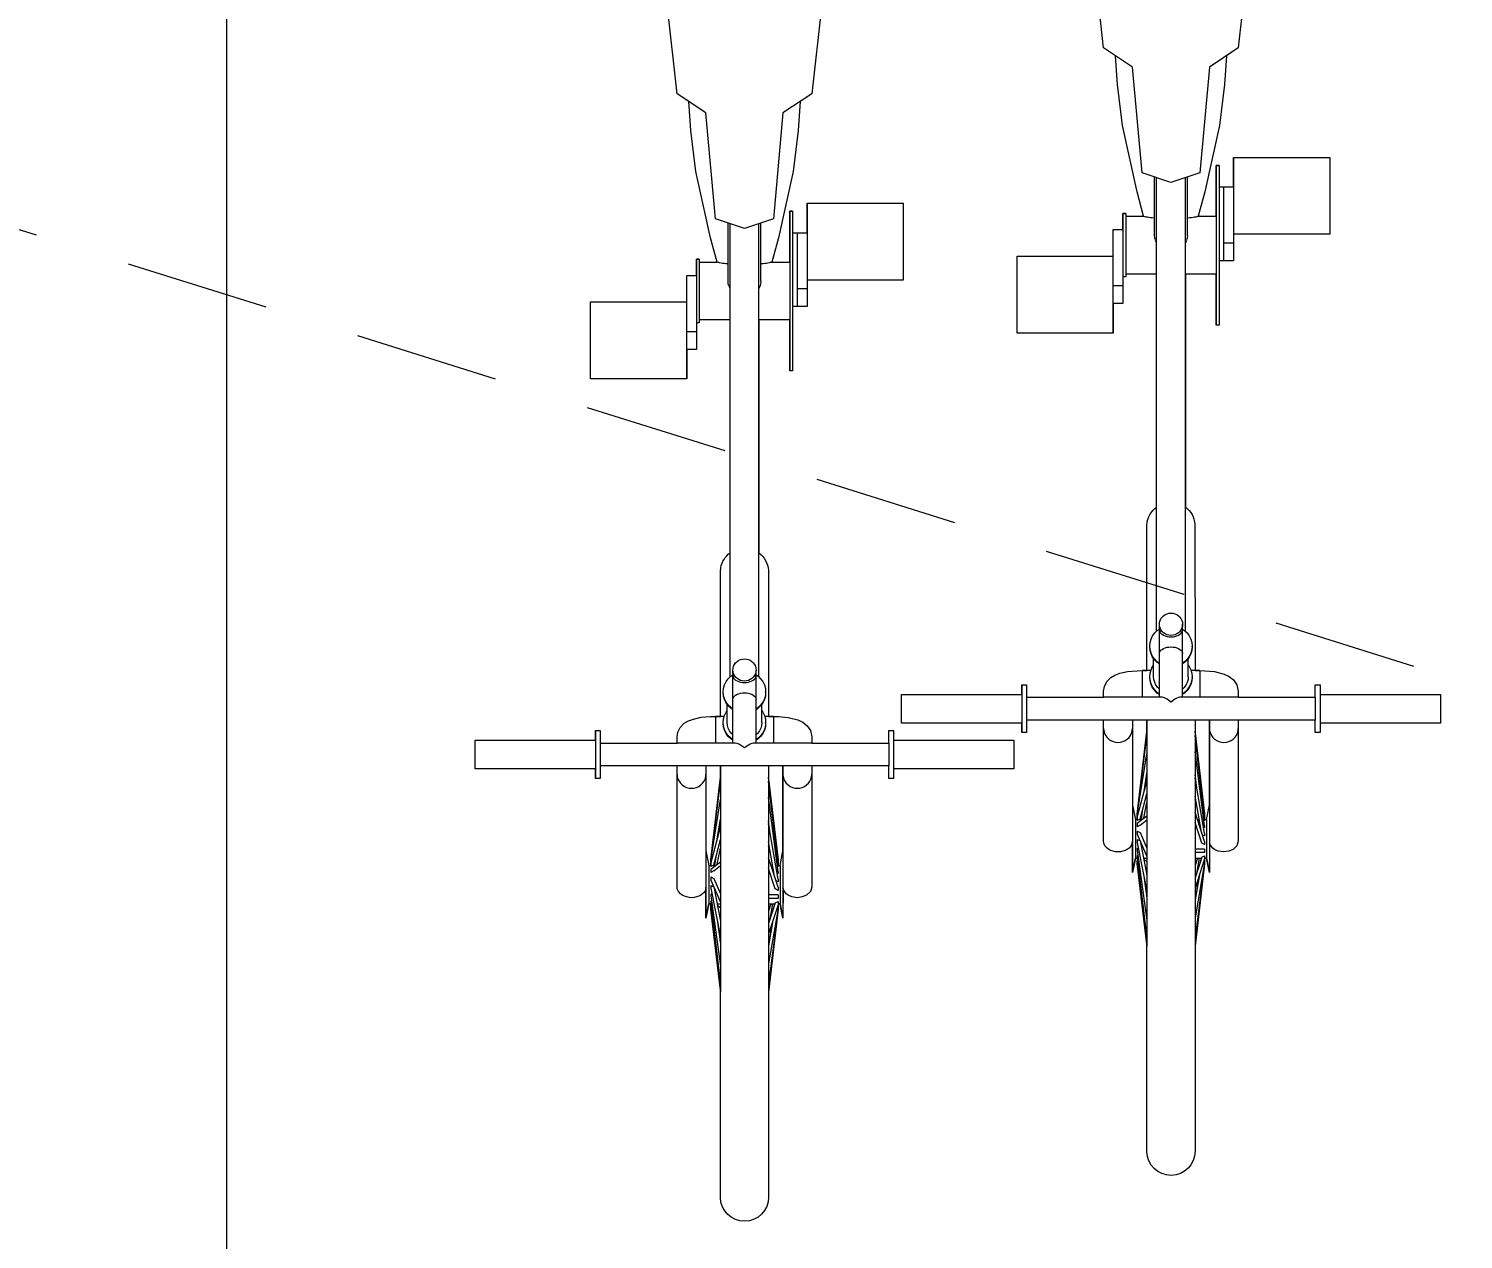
# Model space of a CAD drawing. Header units: metres. Extents: x -163 to 276, y -152 to 153.
# Drawn here: x 6.081 to 7.572, y 3.564 to 4.823 of the extents above; entities that cross this region are included whole.
import ezdxf

# ---------------------------------------------------------------- set-up
doc = ezdxf.new("R2010")
doc.units = ezdxf.units.M
doc.header["$MEASUREMENT"] = 0
doc.linetypes.add('Strich 3_1mm Kanten', pattern=[0.2, 0.15, -0.05])
for name, color, linetype in [('035 Decken Neu', 7, 'Continuous'), ('065 Möbel Einrichtung Neu', 7, 'Continuous'), ('110 Bemassungen Ausführung Neu', 7, 'Continuous')]:
    doc.layers.add(name, color=color, linetype=linetype)
doc.styles.add('ERSTELLTER_STIL_2', font='ARIALN.TTF')
doc.dimstyles.new('ERSTELLTER_STIL__11', dxfattribs={"dimtxt": 0.11, "dimasz": 0.095, "dimexe": 0.18, "dimexo": 1, "dimgap": 0, "dimtad": 1, "dimtih": 1, "dimtoh": 1, "dimzin": 0, "dimdsep": 46, "dimtxsty": 'ERSTELLTER_STIL_2', "dimblk": 'ARROWHEAD_6', "dimblk1": 'ARROWHEAD_6', "dimblk2": 'ARROWHEAD_6', "dimcen": 0.09, "dimclrd": 7, "dimclre": 7, "dimclrt": 7, "dimazin": 0, "dimtfac": 1, "dimtdec": 4, "dimtmove": 0, "dimatfit": 3, "dimfxl": 1, "dimtolj": 1, "dimtzin": 0, "dimarcsym": 0})
doc.dimstyles.new('ERSTELLTER_STIL__4', dxfattribs={"dimtxt": 0.11, "dimasz": 0.095, "dimexe": 0.18, "dimexo": 0.0625, "dimgap": 0, "dimtad": 1, "dimzin": 0, "dimdsep": 46, "dimtxsty": 'ERSTELLTER_STIL_2', "dimblk": 'ARROWHEAD_6', "dimblk1": 'ARROWHEAD_6', "dimblk2": 'ARROWHEAD_6', "dimcen": 0.09, "dimse1": 1, "dimse2": 1, "dimclrd": 7, "dimclre": 7, "dimclrt": 7, "dimazin": 0, "dimtfac": 1, "dimtdec": 4, "dimtmove": 0, "dimatfit": 3, "dimfxl": 1, "dimtolj": 1, "dimtzin": 0, "dimarcsym": 0})
doc.dimstyles.new('ERSTELLTER_STIL__8', dxfattribs={"dimtxt": 0.11, "dimasz": 0.095, "dimexe": 0.18, "dimexo": 0.5, "dimgap": 0, "dimtad": 1, "dimtih": 1, "dimtoh": 1, "dimzin": 0, "dimdsep": 46, "dimtxsty": 'ERSTELLTER_STIL_2', "dimblk": 'ARROWHEAD_6', "dimblk1": 'ARROWHEAD_6', "dimblk2": 'ARROWHEAD_6', "dimcen": 0.09, "dimclrd": 7, "dimclre": 7, "dimclrt": 7, "dimazin": 0, "dimtfac": 1, "dimtdec": 4, "dimtmove": 0, "dimatfit": 3, "dimfxl": 1, "dimtolj": 1, "dimtzin": 0, "dimarcsym": 0})

# ---------------------------------------------------------------- blocks, each defined once
blk = doc.blocks.new('*D31')
at = {"layer": '110 Bemassungen Ausführung Neu', "color": 7, "linetype": 'Continuous', "lineweight": 18}
for p, q in [((3.1188, 5.2), (3.2188, 5.1)), ((3.1188, 3.52), (3.2188, 3.42))]:
    blk.add_line(p, q, dxfattribs=at)
at = {"layer": '110 Bemassungen Ausführung Neu', "color": 7, "linetype": 'Continuous', "lineweight": 13}
for p, q in [((3.2625, 5.15), (3.075, 5.15)), ((3.1688, 3.47), (3.1688, 5.15)), ((3.2625, 3.47), (3.075, 3.47))]:
    blk.add_line(p, q, dxfattribs=at)
at = {"layer": '110 Bemassungen Ausführung Neu', "color": 7, "lineweight": 13, "insert": (3.1468, 4.1861), "char_height": 0.11, "attachment_point": 7, "rotation": 90, "style": 'ERSTELLTER_STIL_2'}
blk.add_mtext('\\A1;{\\pql;\\fArial Narrow|b0|i0|c0|p0;\\W1.000000;1.68}', dxfattribs=at)
blk = doc.blocks.new('ARROWHEAD_6')
at = {"color": 0, "linetype": 'Continuous', "lineweight": 0}
for p, q in [((-0.5, -0.5), (0.5, 0.5)), ((0, 0), (-1, 0))]:
    blk.add_line(p, q, dxfattribs=at)
blk = doc.blocks.new('*D39')
at = {"layer": '110 Bemassungen Ausführung Neu', "color": 7, "linetype": 'Continuous', "lineweight": 13}
for p, q in [((6.2869, 8.4495), (6.2869, 8.5245)), ((6.3806, 8.4495), (6.1931, 8.4495)), ((6.2869, 3.47), (6.2869, 8.4495)), ((6.3806, 3.47), (6.1931, 3.47)), ((6.2869, 3.395), (6.2869, 3.47))]:
    blk.add_line(p, q, dxfattribs=at)
at = {"layer": '110 Bemassungen Ausführung Neu', "color": 7, "linetype": 'Continuous', "lineweight": 18}
for p, q in [((6.3369, 8.3995), (6.2369, 8.4995)), ((6.2369, 3.52), (6.3369, 3.42))]:
    blk.add_line(p, q, dxfattribs=at)
at = {"layer": '110 Bemassungen Ausführung Neu', "color": 7, "lineweight": 13, "insert": (6.2649, 5.8358), "char_height": 0.11, "attachment_point": 7, "rotation": 90, "style": 'ERSTELLTER_STIL_2'}
blk.add_mtext('\\A1;{\\pql;\\fArial Narrow|b0|i0|c0|p0;\\W1.000000;4.98}', dxfattribs=at)
blk = doc.blocks.new('*D50')
at = {"layer": '110 Bemassungen Ausführung Neu', "color": 7, "linetype": 'Continuous', "lineweight": 13}
for p, q in [((14.185, 7.7237), (14.185, 7.13)), ((-1.715, 7.63), (-1.85, 7.63)), ((14.185, 7.63), (-1.715, 7.63)), ((14.26, 7.63), (14.185, 7.63))]:
    blk.add_line(p, q, dxfattribs=at)
at = {"layer": '110 Bemassungen Ausführung Neu', "color": 7, "linetype": 'Continuous', "lineweight": 18}
for p, q in [((-1.765, 7.58), (-1.665, 7.68)), ((14.135, 7.58), (14.235, 7.68))]:
    blk.add_line(p, q, dxfattribs=at)
at = {"layer": '110 Bemassungen Ausführung Neu', "color": 7, "lineweight": 13, "char_height": 0.11, "attachment_point": 7, "style": 'ERSTELLTER_STIL_2'}
for s, insert in [('\\A1;{\\pql;\\fArial Narrow|b0|i0|c0|p0;\\W1.000000;13\\fArial Narrow|b0|i0|c0|p0;\\W1.000000;\\A1{\\H.66x;\\S5^  ;}}', (-1.665, 7.6465)), ('\\A1;{\\pql;\\fArial Narrow|b0|i0|c0|p0;\\W1.000000;15.90}', (6.1698, 7.652))]:
    blk.add_mtext(s, dxfattribs=dict(at, insert=insert))
blk = doc.blocks.new('*D51')
at = {"layer": '110 Bemassungen Ausführung Neu', "color": 7, "linetype": 'Continuous', "lineweight": 13}
for p, q in [((-1.85, 7.7237), (-1.85, 7.13)), ((-1.715, 7.7237), (-1.715, 7.13)), ((-1.715, 7.63), (-1.85, 7.63)), ((14.185, 7.63), (-1.715, 7.63))]:
    blk.add_line(p, q, dxfattribs=at)
at = {"layer": '110 Bemassungen Ausführung Neu', "color": 7, "linetype": 'Continuous', "lineweight": 18}
for p, q in [((-1.9, 7.58), (-1.8, 7.68)), ((-1.765, 7.58), (-1.665, 7.68))]:
    blk.add_line(p, q, dxfattribs=at)
blk = doc.blocks.new('*D66')
at = {"layer": '110 Bemassungen Ausführung Neu', "color": 7, "linetype": 'Continuous', "lineweight": 13}
for p, q in [((3.56, 6.13), (3.56, 7.2237)), ((14.185, 6.13), (14.185, 7.2237)), ((2.265, 7.13), (3.56, 7.13)), ((3.56, 7.13), (14.185, 7.13)), ((14.185, 7.13), (14.26, 7.13))]:
    blk.add_line(p, q, dxfattribs=at)
at = {"layer": '110 Bemassungen Ausführung Neu', "color": 7, "linetype": 'Continuous', "lineweight": 18}
for p, q in [((3.61, 7.18), (3.51, 7.08)), ((14.135, 7.08), (14.235, 7.18))]:
    blk.add_line(p, q, dxfattribs=at)
at = {"layer": '110 Bemassungen Ausführung Neu', "color": 7, "lineweight": 13, "insert": (8.6898, 7.1465), "char_height": 0.11, "attachment_point": 7, "style": 'ERSTELLTER_STIL_2'}
blk.add_mtext('\\A1;{\\pql;\\fArial Narrow|b0|i0|c0|p0;\\W1.000000;10.62\\fArial Narrow|b0|i0|c0|p0;\\W1.000000;\\A1{\\H.66x;\\S5^  ;}}', dxfattribs=at)

msp = doc.modelspace()

# ---------------------------------------------------------------- linework, layer by layer
at = {"layer": '035 Decken Neu', "color": 255, "linetype": 'Strich 3_1mm Kanten', "lineweight": 13}
msp.add_line((3.56, 5.4), (10.585, 3.2), dxfattribs=at)
at = {"layer": '065 Möbel Einrichtung Neu', "color": 8, "linetype": 'Continuous', "lineweight": 13}
for p, q in [((7.2283, 4.7826), (7.1983, 4.8026)), ((7.3383, 4.8026), (7.3083, 4.7826)), ((7.2383, 4.6726), (7.2283, 4.7826)), ((7.3083, 4.7826), (7.2983, 4.6726)), ((6.785, 4.7349), (6.755, 4.7549)), ((6.895, 4.7549), (6.865, 4.7349)), ((6.795, 4.6249), (6.785, 4.7349)), ((6.865, 4.7349), (6.855, 4.6249)), ((7.3333, 4.6887), (7.3333, 4.5811)), ((7.2683, 4.6626), (7.2383, 4.6726)), ((7.2513, 4.6076), (7.2513, 4.6682)), ((7.2533, 4.196), (7.2533, 4.6676)), ((7.2983, 4.6726), (7.2683, 4.6626)), ((7.2833, 4.196), (7.2833, 4.6676)), ((7.2853, 4.6076), (7.2853, 4.6682)), ((7.3153, 4.6804), (7.3153, 4.5144)), ((7.3183, 4.6804), (7.3153, 4.6804)), ((7.3183, 4.6804), (7.3183, 4.5144)), ((7.3233, 4.5811), (7.3233, 4.6581)), ((6.89, 4.641), (6.89, 4.5335)), ((6.825, 4.6149), (6.795, 4.6249)), ((6.855, 4.6249), (6.825, 4.6149)), ((6.872, 4.6327), (6.872, 4.4667)), ((6.875, 4.6327), (6.872, 4.6327)), ((6.875, 4.6327), (6.875, 4.4667)), ((7.2183, 4.6304), (7.2183, 4.5367)), ((7.2213, 4.6304), (7.2183, 4.6304)), ((7.2213, 4.6304), (7.2213, 4.5644)), ((7.2401, 4.6273), (7.2399, 4.6274)), ((7.2414, 4.6269), (7.2401, 4.6273)), ((7.2415, 4.6269), (7.2414, 4.6269)), ((7.2425, 4.6267), (7.2416, 4.6269)), ((7.2439, 4.6264), (7.2425, 4.6267)), ((7.2454, 4.6261), (7.2439, 4.6264)), ((7.2471, 4.6258), (7.2454, 4.6261)), ((7.2489, 4.6257), (7.2471, 4.6258)), ((7.2507, 4.6256), (7.2489, 4.6257)), ((7.2513, 4.6257), (7.2507, 4.6256)), ((7.2859, 4.6256), (7.2853, 4.6257)), ((7.2877, 4.6257), (7.2859, 4.6256)), ((7.2895, 4.6258), (7.2877, 4.6257)), ((7.2912, 4.6261), (7.2895, 4.6258)), ((7.2927, 4.6264), (7.2912, 4.6261)), ((7.2941, 4.6267), (7.2927, 4.6264)), ((7.295, 4.6269), (7.2941, 4.6267)), ((7.296, 4.6272), (7.295, 4.6269)), ((7.2967, 4.6274), (7.296, 4.6272)), ((6.808, 4.56), (6.808, 4.6206)), ((6.81, 4.1484), (6.81, 4.6199)), ((6.84, 4.1484), (6.84, 4.6199)), ((6.842, 4.56), (6.842, 4.6206)), ((6.88, 4.5335), (6.88, 4.6104)), ((7.2083, 4.506), (7.2083, 4.6136)), ((7.2515, 4.6048), (7.2513, 4.6076)), ((7.2853, 4.6076), (7.285, 4.6048)), ((7.2521, 4.6029), (7.2515, 4.6048)), ((7.2523, 4.602), (7.2522, 4.6024)), ((7.2533, 4.5998), (7.2523, 4.602)), ((7.2843, 4.602), (7.2833, 4.5998)), ((7.2844, 4.6024), (7.2843, 4.602)), ((7.285, 4.6048), (7.2845, 4.6029)), ((7.3233, 4.5999), (7.3333, 4.5999)), ((6.775, 4.5827), (6.775, 4.489)), ((6.778, 4.5827), (6.775, 4.5827)), ((6.778, 4.5827), (6.778, 4.5167)), ((6.7968, 4.5797), (6.7966, 4.5797)), ((6.7981, 4.5793), (6.7968, 4.5797)), ((6.7982, 4.5793), (6.7981, 4.5793)), ((6.7992, 4.579), (6.7983, 4.5793)), ((6.8006, 4.5787), (6.7992, 4.579)), ((6.8021, 4.5785), (6.8006, 4.5787)), ((6.8038, 4.5782), (6.8021, 4.5785)), ((6.8056, 4.5781), (6.8038, 4.5782)), ((6.8074, 4.578), (6.8056, 4.5781)), ((6.808, 4.578), (6.8074, 4.578)), ((6.8426, 4.578), (6.842, 4.578)), ((6.8444, 4.5781), (6.8426, 4.578)), ((6.8462, 4.5782), (6.8444, 4.5781)), ((6.8479, 4.5785), (6.8462, 4.5782)), ((6.8494, 4.5787), (6.8479, 4.5785)), ((6.8508, 4.579), (6.8494, 4.5787)), ((6.8517, 4.5793), (6.8508, 4.579)), ((6.8527, 4.5795), (6.8517, 4.5793)), ((6.8534, 4.5797), (6.8527, 4.5795)), ((6.765, 4.4584), (6.765, 4.566)), ((7.2213, 4.5644), (7.2183, 4.5644)), ((6.8082, 4.5572), (6.808, 4.56)), ((6.8088, 4.5553), (6.8082, 4.5572)), ((6.809, 4.5543), (6.8089, 4.5548)), ((6.81, 4.5522), (6.809, 4.5543)), ((6.841, 4.5543), (6.84, 4.5522)), ((6.8411, 4.5548), (6.841, 4.5543)), ((6.8417, 4.5572), (6.8412, 4.5553)), ((6.842, 4.56), (6.8417, 4.5572)), ((6.88, 4.5523), (6.89, 4.5523)), ((7.2083, 4.5554), (7.2183, 4.5554)), ((6.765, 4.5078), (6.775, 4.5078)), ((6.778, 4.5167), (6.775, 4.5167)), ((7.3183, 4.5144), (7.3153, 4.5144)), ((6.875, 4.4667), (6.872, 4.4667)), ((7.2563, 4.2033), (7.2565, 4.2053)), ((7.2565, 4.2053), (7.257, 4.2073)), ((7.257, 4.2073), (7.2579, 4.2091)), ((7.2579, 4.2091), (7.2591, 4.2108)), ((7.2591, 4.2108), (7.2606, 4.2122)), ((7.2606, 4.2122), (7.2623, 4.2134)), ((7.2623, 4.2134), (7.2642, 4.2142)), ((7.2642, 4.2142), (7.2662, 4.2147)), ((7.2662, 4.2147), (7.2683, 4.2149)), ((7.2683, 4.2149), (7.2704, 4.2147)), ((7.2704, 4.2147), (7.2724, 4.2142)), ((7.2724, 4.2142), (7.2743, 4.2134)), ((7.2743, 4.2134), (7.276, 4.2122)), ((7.276, 4.2122), (7.2775, 4.2108)), ((7.2775, 4.2108), (7.2787, 4.2091)), ((7.2787, 4.2091), (7.2796, 4.2073)), ((7.2796, 4.2073), (7.2801, 4.2053)), ((7.2801, 4.2053), (7.2803, 4.2033)), ((7.2476, 4.1878), (7.2492, 4.1912)), ((7.2492, 4.1912), (7.2514, 4.1942)), ((7.2514, 4.1942), (7.2541, 4.1968)), ((7.2541, 4.1968), (7.2563, 4.1983)), ((7.2565, 4.2013), (7.2563, 4.2033)), ((7.2563, 4.1274), (7.2563, 4.2033)), ((7.2563, 4.1974), (7.2565, 4.1961)), ((7.257, 4.1994), (7.2565, 4.2013)), ((7.2565, 4.1961), (7.257, 4.1949)), ((7.2579, 4.1975), (7.257, 4.1994)), ((7.257, 4.1949), (7.2579, 4.1938)), ((7.2591, 4.1959), (7.2579, 4.1975)), ((7.2579, 4.1938), (7.2591, 4.1928)), ((7.2606, 4.1945), (7.2591, 4.1959)), ((7.2591, 4.1928), (7.2606, 4.1919)), ((7.2623, 4.1933), (7.2606, 4.1945)), ((7.2606, 4.1919), (7.2623, 4.1912)), ((7.2642, 4.1924), (7.2623, 4.1933)), ((7.2623, 4.1912), (7.2642, 4.1907)), ((7.2662, 4.1919), (7.2642, 4.1924)), ((7.2642, 4.1907), (7.2662, 4.1903)), ((7.2683, 4.1917), (7.2662, 4.1919)), ((7.2662, 4.1903), (7.2683, 4.1902)), ((7.2704, 4.1919), (7.2683, 4.1917)), ((7.2683, 4.1902), (7.2704, 4.1903)), ((7.2724, 4.1924), (7.2704, 4.1919)), ((7.2704, 4.1903), (7.2724, 4.1907)), ((7.2743, 4.1933), (7.2724, 4.1924)), ((7.2724, 4.1907), (7.2743, 4.1912)), ((7.276, 4.1945), (7.2743, 4.1933)), ((7.2743, 4.1912), (7.276, 4.1919)), ((7.2775, 4.1959), (7.276, 4.1945)), ((7.276, 4.1919), (7.2775, 4.1928)), ((7.2787, 4.1975), (7.2775, 4.1959)), ((7.2775, 4.1928), (7.2787, 4.1938)), ((7.2796, 4.1994), (7.2787, 4.1975)), ((7.2787, 4.1938), (7.2796, 4.1949)), ((7.2801, 4.2013), (7.2796, 4.1994)), ((7.2796, 4.1949), (7.2801, 4.1961)), ((7.2803, 4.2033), (7.2801, 4.2013)), ((7.2801, 4.1961), (7.2803, 4.1974)), ((7.2803, 4.1274), (7.2803, 4.2033)), ((7.2803, 4.1983), (7.2824, 4.1968)), ((7.2824, 4.1968), (7.2851, 4.1942)), ((7.2851, 4.1942), (7.2873, 4.1912)), ((7.2873, 4.1912), (7.289, 4.1878)), ((7.2463, 4.1806), (7.2466, 4.1842)), ((7.2463, 4.1798), (7.2463, 4.1806)), ((7.2466, 4.1769), (7.2463, 4.1806)), ((7.2466, 4.1761), (7.2463, 4.1798)), ((7.2466, 4.1842), (7.2476, 4.1878)), ((7.2476, 4.1733), (7.2466, 4.1769)), ((7.2476, 4.1725), (7.2466, 4.1761)), ((7.2565, 4.174), (7.257, 4.1752)), ((7.257, 4.1752), (7.2579, 4.1762)), ((7.2579, 4.1762), (7.2591, 4.1772)), ((7.2591, 4.1772), (7.2606, 4.1781)), ((7.2606, 4.1781), (7.2623, 4.1788)), ((7.2623, 4.1788), (7.2642, 4.1793)), ((7.2642, 4.1793), (7.2662, 4.1796)), ((7.2662, 4.1796), (7.2683, 4.1797)), ((7.2683, 4.1797), (7.2704, 4.1796)), ((7.2704, 4.1796), (7.2724, 4.1793)), ((7.2724, 4.1793), (7.2743, 4.1788)), ((7.2743, 4.1788), (7.276, 4.1781)), ((7.276, 4.1781), (7.2775, 4.1772)), ((7.2775, 4.1772), (7.2787, 4.1762)), ((7.2787, 4.1762), (7.2796, 4.1752)), ((7.2796, 4.1752), (7.2801, 4.174)), ((7.289, 4.1878), (7.29, 4.1842)), ((7.29, 4.1769), (7.289, 4.1733)), ((7.29, 4.1761), (7.289, 4.1725)), ((7.29, 4.1842), (7.2903, 4.1806)), ((7.2903, 4.1806), (7.29, 4.1769)), ((7.2903, 4.1798), (7.29, 4.1761)), ((7.2903, 4.1798), (7.2903, 4.1806)), ((6.8137, 4.1597), (6.8146, 4.1615)), ((6.8146, 4.1615), (6.8158, 4.1632)), ((6.8158, 4.1632), (6.8173, 4.1646)), ((6.8173, 4.1646), (6.819, 4.1658)), ((6.819, 4.1658), (6.8209, 4.1666)), ((6.8209, 4.1666), (6.8229, 4.1671)), ((6.8229, 4.1671), (6.825, 4.1673)), ((6.825, 4.1673), (6.8271, 4.1671)), ((6.8271, 4.1671), (6.8291, 4.1666)), ((6.8291, 4.1666), (6.831, 4.1658)), ((6.831, 4.1658), (6.8327, 4.1646)), ((6.8327, 4.1646), (6.8342, 4.1632)), ((6.8342, 4.1632), (6.8354, 4.1615)), ((6.8354, 4.1615), (6.8363, 4.1597)), ((7.2492, 4.1699), (7.2476, 4.1733)), ((7.2492, 4.1692), (7.2476, 4.1725)), ((7.2514, 4.1669), (7.2492, 4.1699)), ((7.2514, 4.1661), (7.2492, 4.1692)), ((7.2492, 4.1593), (7.2503, 4.1608)), ((7.2503, 4.1487), (7.2503, 4.1677)), ((7.2541, 4.1643), (7.2514, 4.1669)), ((7.2541, 4.1635), (7.2514, 4.1661)), ((7.2563, 4.1628), (7.2541, 4.1643)), ((7.2563, 4.1621), (7.2541, 4.1635)), ((7.2563, 4.1728), (7.2565, 4.174)), ((7.2801, 4.174), (7.2803, 4.1728)), ((7.2824, 4.1643), (7.2803, 4.1628)), ((7.2824, 4.1635), (7.2803, 4.1621)), ((7.2851, 4.1669), (7.2824, 4.1643)), ((7.2851, 4.1661), (7.2824, 4.1635)), ((7.2873, 4.1699), (7.2851, 4.1669)), ((7.2873, 4.1692), (7.2851, 4.1661)), ((7.2863, 4.1487), (7.2863, 4.1677)), ((7.2863, 4.1608), (7.2873, 4.1593)), ((7.289, 4.1733), (7.2873, 4.1699)), ((7.289, 4.1725), (7.2873, 4.1692)), ((6.8059, 4.1436), (6.8081, 4.1466)), ((6.8081, 4.1466), (6.8108, 4.1492)), ((6.8108, 4.1492), (6.813, 4.1507)), ((6.813, 4.1557), (6.8132, 4.1577)), ((6.8132, 4.1537), (6.813, 4.1557)), ((6.813, 4.0798), (6.813, 4.1557)), ((6.813, 4.1498), (6.8132, 4.1485)), ((6.8132, 4.1577), (6.8137, 4.1597)), ((6.8137, 4.1518), (6.8132, 4.1537)), ((6.8132, 4.1485), (6.8137, 4.1473)), ((6.8146, 4.1499), (6.8137, 4.1518)), ((6.8137, 4.1473), (6.8146, 4.1462)), ((6.8158, 4.1483), (6.8146, 4.1499)), ((6.8146, 4.1462), (6.8158, 4.1452)), ((6.8173, 4.1468), (6.8158, 4.1483)), ((6.819, 4.1457), (6.8173, 4.1468)), ((6.8209, 4.1448), (6.819, 4.1457)), ((6.831, 4.1457), (6.8291, 4.1448)), ((6.8327, 4.1468), (6.831, 4.1457)), ((6.8342, 4.1483), (6.8327, 4.1468)), ((6.8354, 4.1499), (6.8342, 4.1483)), ((6.8342, 4.1452), (6.8354, 4.1462)), ((6.8363, 4.1518), (6.8354, 4.1499)), ((6.8354, 4.1462), (6.8363, 4.1473)), ((6.8363, 4.1597), (6.8368, 4.1577)), ((6.8368, 4.1537), (6.8363, 4.1518)), ((6.8363, 4.1473), (6.8368, 4.1485)), ((6.8368, 4.1577), (6.837, 4.1557)), ((6.837, 4.1557), (6.8368, 4.1537)), ((6.8368, 4.1485), (6.837, 4.1498)), ((6.837, 4.0798), (6.837, 4.1557)), ((6.837, 4.1507), (6.8391, 4.1492)), ((6.8391, 4.1492), (6.8418, 4.1466)), ((6.8418, 4.1466), (6.844, 4.1436)), ((7.2383, 4.1551), (7.2383, 4.1274)), ((7.2474, 4.1551), (7.2383, 4.1551)), ((7.2463, 4.1487), (7.2466, 4.1524)), ((7.2466, 4.145), (7.2463, 4.1487)), ((7.2463, 4.1479), (7.2463, 4.1487)), ((7.2466, 4.1443), (7.2463, 4.1479)), ((7.2466, 4.1524), (7.2476, 4.156)), ((7.2476, 4.156), (7.2492, 4.1593)), ((7.2506, 4.1457), (7.2503, 4.1487)), ((7.2514, 4.1428), (7.2506, 4.1457)), ((7.286, 4.1457), (7.2852, 4.1428)), ((7.2863, 4.1487), (7.286, 4.1457)), ((7.2873, 4.1593), (7.289, 4.156)), ((7.289, 4.156), (7.29, 4.1524)), ((7.2983, 4.1551), (7.2892, 4.1551)), ((7.29, 4.1524), (7.2903, 4.1487)), ((7.2903, 4.1487), (7.29, 4.145)), ((7.2903, 4.1479), (7.29, 4.1443)), ((7.2903, 4.1479), (7.2903, 4.1487)), ((7.2983, 4.1551), (7.2983, 4.1274)), ((6.803, 4.1329), (6.8033, 4.1366)), ((6.803, 4.1322), (6.803, 4.1329)), ((6.8033, 4.1292), (6.803, 4.1329)), ((6.8033, 4.1285), (6.803, 4.1322)), ((6.8033, 4.1366), (6.8043, 4.1402)), ((6.8043, 4.1402), (6.8059, 4.1436)), ((6.8158, 4.1452), (6.8173, 4.1443)), ((6.8158, 4.1296), (6.8173, 4.1305)), ((6.8173, 4.1443), (6.819, 4.1436)), ((6.8173, 4.1305), (6.819, 4.1311)), ((6.819, 4.1436), (6.8209, 4.143)), ((6.819, 4.1311), (6.8209, 4.1317)), ((6.8229, 4.1443), (6.8209, 4.1448)), ((6.8209, 4.143), (6.8229, 4.1427)), ((6.8209, 4.1317), (6.8229, 4.132)), ((6.825, 4.1441), (6.8229, 4.1443)), ((6.8229, 4.1427), (6.825, 4.1426)), ((6.8229, 4.132), (6.825, 4.1321)), ((6.8271, 4.1443), (6.825, 4.1441)), ((6.825, 4.1426), (6.8271, 4.1427)), ((6.825, 4.1321), (6.8271, 4.132)), ((6.8291, 4.1448), (6.8271, 4.1443)), ((6.8271, 4.1427), (6.8291, 4.143)), ((6.8271, 4.132), (6.8291, 4.1317)), ((6.8291, 4.143), (6.831, 4.1436)), ((6.8291, 4.1317), (6.831, 4.1311)), ((6.831, 4.1436), (6.8327, 4.1443)), ((6.831, 4.1311), (6.8327, 4.1305)), ((6.8327, 4.1443), (6.8342, 4.1452)), ((6.8327, 4.1305), (6.8342, 4.1296)), ((6.844, 4.1436), (6.8457, 4.1402)), ((6.8457, 4.1402), (6.8467, 4.1366)), ((6.8467, 4.1366), (6.847, 4.1329)), ((6.847, 4.1329), (6.8467, 4.1292)), ((6.847, 4.1322), (6.8467, 4.1285)), ((6.847, 4.1322), (6.847, 4.1329)), ((7.1133, 4.1404), (7.1133, 4.0906)), ((7.2476, 4.1415), (7.2466, 4.145)), ((7.2476, 4.1407), (7.2466, 4.1443)), ((7.2492, 4.1381), (7.2476, 4.1415)), ((7.2492, 4.1373), (7.2476, 4.1407)), ((7.2514, 4.1351), (7.2492, 4.1381)), ((7.2514, 4.1343), (7.2492, 4.1373)), ((7.2527, 4.14), (7.2514, 4.1428)), ((7.2541, 4.1324), (7.2514, 4.1351)), ((7.2541, 4.1317), (7.2514, 4.1343)), ((7.2545, 4.1375), (7.2527, 4.14)), ((7.2563, 4.131), (7.2541, 4.1324)), ((7.2563, 4.1302), (7.2541, 4.1317)), ((7.2563, 4.1358), (7.2545, 4.1375)), ((7.2821, 4.1375), (7.2803, 4.1358)), ((7.2824, 4.1324), (7.2803, 4.131)), ((7.2824, 4.1317), (7.2803, 4.1302)), ((7.2839, 4.14), (7.2821, 4.1375)), ((7.2851, 4.1351), (7.2824, 4.1324)), ((7.2851, 4.1343), (7.2824, 4.1317)), ((7.2852, 4.1428), (7.2839, 4.14)), ((7.2873, 4.1381), (7.2851, 4.1351)), ((7.2873, 4.1373), (7.2851, 4.1343)), ((7.289, 4.1415), (7.2873, 4.1381)), ((7.289, 4.1407), (7.2873, 4.1373)), ((7.29, 4.145), (7.289, 4.1415)), ((7.29, 4.1443), (7.289, 4.1407)), ((7.4233, 4.1404), (7.4233, 4.0906)), ((6.8043, 4.1257), (6.8033, 4.1292)), ((6.8043, 4.1249), (6.8033, 4.1285)), ((6.8059, 4.1223), (6.8043, 4.1257)), ((6.8059, 4.1215), (6.8043, 4.1249)), ((6.8081, 4.1193), (6.8059, 4.1223)), ((6.8081, 4.1185), (6.8059, 4.1215)), ((6.807, 4.1011), (6.807, 4.1201)), ((6.8108, 4.1167), (6.8081, 4.1193)), ((6.8108, 4.1159), (6.8081, 4.1185)), ((6.813, 4.1152), (6.8108, 4.1167)), ((6.813, 4.1144), (6.8108, 4.1159)), ((6.813, 4.1252), (6.8132, 4.1264)), ((6.8132, 4.1264), (6.8137, 4.1275)), ((6.8137, 4.1275), (6.8146, 4.1286)), ((6.8146, 4.1286), (6.8158, 4.1296)), ((6.8342, 4.1296), (6.8354, 4.1286)), ((6.8354, 4.1286), (6.8363, 4.1275)), ((6.8363, 4.1275), (6.8368, 4.1264)), ((6.8368, 4.1264), (6.837, 4.1252)), ((6.8391, 4.1167), (6.837, 4.1152)), ((6.8391, 4.1159), (6.837, 4.1144)), ((6.8418, 4.1193), (6.8391, 4.1167)), ((6.8418, 4.1185), (6.8391, 4.1159)), ((6.844, 4.1223), (6.8418, 4.1193)), ((6.844, 4.1215), (6.8418, 4.1185)), ((6.843, 4.1011), (6.843, 4.1201)), ((6.8457, 4.1257), (6.844, 4.1223)), ((6.8457, 4.1249), (6.844, 4.1215)), ((6.8467, 4.1292), (6.8457, 4.1257)), ((6.8467, 4.1285), (6.8457, 4.1249)), ((7.1183, 4.1274), (7.1183, 4.1035)), ((7.2591, 4.1274), (7.1983, 4.1274)), ((7.2606, 4.1271), (7.2591, 4.1274)), ((7.2623, 4.1263), (7.2606, 4.1271)), ((7.2642, 4.1253), (7.2623, 4.1263)), ((7.2662, 4.1239), (7.2642, 4.1253)), ((7.2683, 4.1223), (7.2662, 4.1239)), ((7.2704, 4.1239), (7.2683, 4.1223)), ((7.2724, 4.1253), (7.2704, 4.1239)), ((7.2743, 4.1263), (7.2724, 4.1253)), ((7.276, 4.1271), (7.2743, 4.1263)), ((7.2775, 4.1274), (7.276, 4.1271)), ((7.3383, 4.1274), (7.2775, 4.1274)), ((7.4183, 4.1274), (7.4183, 4.1035)), ((6.795, 4.1075), (6.795, 4.0798)), ((6.8041, 4.1075), (6.795, 4.1075)), ((6.803, 4.1011), (6.8033, 4.1048)), ((6.8033, 4.0974), (6.803, 4.1011)), ((6.803, 4.1003), (6.803, 4.1011)), ((6.8033, 4.1048), (6.8043, 4.1084)), ((6.8043, 4.1084), (6.8059, 4.1117)), ((6.8059, 4.1117), (6.807, 4.1132)), ((6.8073, 4.0981), (6.807, 4.1011)), ((6.843, 4.1011), (6.8427, 4.0981)), ((6.843, 4.1132), (6.844, 4.1117)), ((6.844, 4.1117), (6.8457, 4.1084)), ((6.8457, 4.1084), (6.8467, 4.1048)), ((6.855, 4.1075), (6.8459, 4.1075)), ((6.8467, 4.1048), (6.847, 4.1011)), ((6.847, 4.1011), (6.8467, 4.0974)), ((6.847, 4.1003), (6.847, 4.1011)), ((6.855, 4.1075), (6.855, 4.0798)), ((7.3383, 4.1035), (7.1983, 4.1035)), ((7.2283, 4.1035), (7.2283, 3.9452)), ((7.2433, 4.1035), (7.2433, 3.8685)), ((7.2933, 4.1035), (7.2933, 3.8685)), ((7.3083, 4.1035), (7.3083, 3.9452)), ((6.67, 4.0928), (6.67, 4.0429)), ((6.8033, 4.0966), (6.803, 4.1003)), ((6.8043, 4.0938), (6.8033, 4.0974)), ((6.8043, 4.0931), (6.8033, 4.0966)), ((6.8059, 4.0905), (6.8043, 4.0938)), ((6.8059, 4.0897), (6.8043, 4.0931)), ((6.8081, 4.0874), (6.8059, 4.0905)), ((6.8081, 4.0867), (6.8059, 4.0897)), ((6.8081, 4.0952), (6.8073, 4.0981)), ((6.8094, 4.0924), (6.8081, 4.0952)), ((6.8108, 4.0848), (6.8081, 4.0874)), ((6.8108, 4.084), (6.8081, 4.0867)), ((6.8112, 4.0899), (6.8094, 4.0924)), ((6.813, 4.0882), (6.8112, 4.0899)), ((6.8388, 4.0899), (6.837, 4.0882)), ((6.8406, 4.0924), (6.8388, 4.0899)), ((6.8418, 4.0874), (6.8391, 4.0848)), ((6.8418, 4.0867), (6.8391, 4.084)), ((6.8419, 4.0952), (6.8406, 4.0924)), ((6.844, 4.0905), (6.8418, 4.0874)), ((6.844, 4.0897), (6.8418, 4.0867)), ((6.8427, 4.0981), (6.8419, 4.0952)), ((6.8457, 4.0938), (6.844, 4.0905)), ((6.8457, 4.0931), (6.844, 4.0897)), ((6.8467, 4.0974), (6.8457, 4.0938)), ((6.8467, 4.0966), (6.8457, 4.0931)), ((6.847, 4.1003), (6.8467, 4.0966)), ((6.98, 4.0928), (6.98, 4.0429)), ((7.1983, 4.0949), (7.1985, 4.0924)), ((7.1985, 4.0924), (7.1992, 4.0899)), ((7.1992, 4.0899), (7.2003, 4.0876)), ((7.2003, 4.0876), (7.2018, 4.0856)), ((7.2248, 4.0856), (7.2263, 4.0876)), ((7.2263, 4.0876), (7.2274, 4.0899)), ((7.2274, 4.0899), (7.2281, 4.0924)), ((7.2281, 4.0924), (7.2283, 4.0949)), ((7.2333, 4.0059), (7.2433, 4.0867)), ((7.2368, 4.0343), (7.2433, 4.0919)), ((7.3033, 4.0041), (7.2933, 4.0918)), ((7.3033, 3.9997), (7.2933, 4.0875)), ((7.3083, 4.0949), (7.3085, 4.0924)), ((7.3085, 4.0924), (7.3092, 4.0899)), ((7.3092, 4.0899), (7.3103, 4.0876)), ((7.3103, 4.0876), (7.3118, 4.0856)), ((7.3348, 4.0856), (7.3363, 4.0876)), ((7.3363, 4.0876), (7.3374, 4.0899)), ((7.3374, 4.0899), (7.3381, 4.0924)), ((7.3381, 4.0924), (7.3383, 4.0949)), ((6.675, 4.0798), (6.675, 4.0559)), ((6.8158, 4.0798), (6.755, 4.0798)), ((6.813, 4.0834), (6.8108, 4.0848)), ((6.813, 4.0826), (6.8108, 4.084)), ((6.8173, 4.0794), (6.8158, 4.0798)), ((6.819, 4.0787), (6.8173, 4.0794)), ((6.8209, 4.0777), (6.819, 4.0787)), ((6.8229, 4.0763), (6.8209, 4.0777)), ((6.825, 4.0747), (6.8229, 4.0763)), ((6.8271, 4.0763), (6.825, 4.0747)), ((6.8291, 4.0777), (6.8271, 4.0763)), ((6.831, 4.0787), (6.8291, 4.0777)), ((6.8327, 4.0794), (6.831, 4.0787)), ((6.8342, 4.0798), (6.8327, 4.0794)), ((6.895, 4.0798), (6.8342, 4.0798)), ((6.8391, 4.0848), (6.837, 4.0834)), ((6.8391, 4.084), (6.837, 4.0826)), ((6.975, 4.0798), (6.975, 4.0559)), ((7.2018, 4.0856), (7.2036, 4.0838)), ((7.2036, 4.0838), (7.2058, 4.0823)), ((7.2058, 4.0823), (7.2082, 4.0813)), ((7.2082, 4.0813), (7.2107, 4.0806)), ((7.2107, 4.0806), (7.2133, 4.0804)), ((7.2133, 4.0804), (7.2159, 4.0806)), ((7.2159, 4.0806), (7.2184, 4.0813)), ((7.2184, 4.0813), (7.2208, 4.0823)), ((7.2208, 4.0823), (7.2229, 4.0838)), ((7.2229, 4.0838), (7.2248, 4.0856)), ((7.3033, 3.9936), (7.2933, 4.0708)), ((7.3118, 4.0856), (7.3136, 4.0838)), ((7.3136, 4.0838), (7.3158, 4.0823)), ((7.3158, 4.0823), (7.3182, 4.0813)), ((7.3182, 4.0813), (7.3207, 4.0806)), ((7.3207, 4.0806), (7.3233, 4.0804)), ((7.3233, 4.0804), (7.3259, 4.0806)), ((7.3259, 4.0806), (7.3284, 4.0813)), ((7.3284, 4.0813), (7.3308, 4.0823)), ((7.3308, 4.0823), (7.3329, 4.0838)), ((7.3329, 4.0838), (7.3348, 4.0856)), ((6.895, 4.0559), (6.755, 4.0559)), ((6.785, 4.0559), (6.785, 3.8976)), ((6.8, 4.0559), (6.8, 3.8209)), ((6.85, 4.0559), (6.85, 3.8209)), ((6.865, 4.0559), (6.865, 3.8976)), ((7.2333, 4.0056), (7.2433, 4.0686)), ((6.755, 4.0473), (6.7552, 4.0448)), ((6.7552, 4.0448), (6.7559, 4.0423)), ((6.7559, 4.0423), (6.757, 4.04)), ((6.783, 4.04), (6.7841, 4.0423)), ((6.7841, 4.0423), (6.7848, 4.0448)), ((6.7848, 4.0448), (6.785, 4.0473)), ((6.7935, 3.9867), (6.8, 4.0443)), ((6.86, 3.9565), (6.85, 4.0442)), ((6.865, 4.0473), (6.8652, 4.0448)), ((6.8652, 4.0448), (6.8659, 4.0423)), ((6.8659, 4.0423), (6.867, 4.04)), ((6.893, 4.04), (6.8941, 4.0423)), ((6.8941, 4.0423), (6.8948, 4.0448)), ((6.8948, 4.0448), (6.895, 4.0473)), ((7.24, 4.0274), (7.2433, 4.0484)), ((7.2428, 4.038), (7.2433, 4.0418)), ((7.295, 4.0333), (7.2933, 4.0466)), ((7.2948, 4.0353), (7.2933, 4.0437)), ((7.3033, 3.9859), (7.2933, 4.0432)), ((6.757, 4.04), (6.7585, 4.038)), ((6.7585, 4.038), (6.7603, 4.0362)), ((6.7603, 4.0362), (6.7625, 4.0347)), ((6.7625, 4.0347), (6.7649, 4.0337)), ((6.7649, 4.0337), (6.7674, 4.033)), ((6.7674, 4.033), (6.77, 4.0328)), ((6.77, 4.0328), (6.7726, 4.033)), ((6.7726, 4.033), (6.7751, 4.0337)), ((6.7751, 4.0337), (6.7775, 4.0347)), ((6.7775, 4.0347), (6.7796, 4.0362)), ((6.7796, 4.0362), (6.7815, 4.038)), ((6.7815, 4.038), (6.783, 4.04)), ((6.79, 3.9583), (6.8, 4.0391)), ((6.86, 3.9521), (6.85, 4.0399)), ((6.867, 4.04), (6.8685, 4.038)), ((6.8685, 4.038), (6.8703, 4.0362)), ((6.8703, 4.0362), (6.8725, 4.0347)), ((6.8725, 4.0347), (6.8749, 4.0337)), ((6.8749, 4.0337), (6.8774, 4.033)), ((6.8774, 4.033), (6.88, 4.0328)), ((6.88, 4.0328), (6.8826, 4.033)), ((6.8826, 4.033), (6.8851, 4.0337)), ((6.8851, 4.0337), (6.8875, 4.0347)), ((6.8875, 4.0347), (6.8896, 4.0362)), ((6.8896, 4.0362), (6.8915, 4.038)), ((6.8915, 4.038), (6.893, 4.04)), ((7.2333, 4.0023), (7.2433, 4.0399)), ((7.2363, 4.0006), (7.2433, 4.027)), ((6.79, 3.958), (6.8, 4.021)), ((6.86, 3.946), (6.85, 4.0232)), ((7.2283, 4.0152), (7.2313, 4.0002)), ((7.2376, 4.0002), (7.2391, 4.0112)), ((7.24, 4.0015), (7.2433, 4.0181)), ((7.2995, 3.9891), (7.2933, 4.0246)), ((7.2948, 4.0162), (7.2933, 4.0206)), ((7.3033, 4.0061), (7.3013, 4.0212)), ((7.3053, 4.0002), (7.3083, 4.0152)), ((6.7967, 3.9798), (6.8, 4.0008)), ((6.8517, 3.9857), (6.85, 3.999)), ((7.2313, 4.0002), (7.2313, 3.9602)), ((7.2313, 4.0002), (7.2333, 4.0002)), ((7.2333, 4.0059), (7.2333, 4.0028)), ((7.2333, 3.9963), (7.2433, 4.004)), ((7.2336, 4.0033), (7.2333, 4.0032)), ((7.2334, 4.0028), (7.2333, 4.0028)), ((7.2333, 4.0023), (7.2333, 3.9991)), ((7.2363, 4.0006), (7.2333, 3.9991)), ((7.2333, 3.9963), (7.2333, 3.9928)), ((7.2355, 4.0002), (7.2383, 4.0002)), ((7.2363, 3.9945), (7.2433, 4)), ((7.2366, 4.0002), (7.2369, 4.0028)), ((7.3033, 3.9775), (7.2933, 4.008)), ((7.3003, 3.9758), (7.2933, 3.9971)), ((7.2958, 4.0002), (7.2975, 4.0002)), ((7.3033, 3.9991), (7.3026, 3.9991)), ((7.3033, 4.0041), (7.3028, 4.004)), ((7.3029, 4.0035), (7.3033, 4.0035)), ((7.303, 4.0025), (7.3033, 4.0024)), ((7.3033, 4.0061), (7.3031, 4.0061)), ((7.3033, 4.001), (7.3031, 4.0017)), ((7.3033, 4.001), (7.3031, 4.0009)), ((7.3032, 4.0044), (7.3033, 4.0044)), ((7.3032, 4.0002), (7.3053, 4.0002)), ((7.3033, 4.0061), (7.3033, 4.0024)), ((7.3033, 4.001), (7.3033, 4.0002)), ((7.3033, 3.9997), (7.3033, 3.9991)), ((7.3053, 4.0002), (7.3053, 3.9602)), ((6.79, 3.9547), (6.8, 3.9923)), ((6.7995, 3.9903), (6.8, 3.9942)), ((6.8515, 3.9877), (6.85, 3.9961)), ((6.86, 3.9383), (6.85, 3.9956)), ((7.2363, 3.9945), (7.2333, 3.9928)), ((7.2333, 3.9883), (7.2333, 3.9849)), ((7.2333, 3.9883), (7.2363, 3.9867)), ((7.2333, 3.9849), (7.2433, 3.9619)), ((7.2363, 3.9867), (7.2433, 3.9705)), ((7.3033, 3.9833), (7.3011, 3.9841)), ((7.3033, 3.9919), (7.3022, 3.9921)), ((7.3033, 3.9936), (7.3033, 3.9919)), ((7.3033, 3.9859), (7.3033, 3.9833)), ((6.785, 3.9676), (6.788, 3.9526)), ((6.793, 3.9529), (6.8, 3.9794)), ((6.7967, 3.9539), (6.8, 3.9705)), ((6.8562, 3.9415), (6.85, 3.9769)), ((6.8515, 3.9686), (6.85, 3.973)), ((6.86, 3.9585), (6.858, 3.9735)), ((6.862, 3.9526), (6.865, 3.9676)), ((7.2281, 3.9757), (7.2283, 3.9776)), ((7.2333, 3.9794), (7.2333, 3.9765)), ((7.2333, 3.9794), (7.2362, 3.9781)), ((7.2333, 3.9765), (7.2433, 3.9254)), ((7.2333, 3.9705), (7.2333, 3.9685)), ((7.2333, 3.9705), (7.2345, 3.9702)), ((7.2333, 3.9685), (7.2433, 3.8955)), ((7.2363, 3.978), (7.2433, 3.9423)), ((7.3033, 3.9694), (7.2933, 3.9694)), ((7.3033, 3.9743), (7.3003, 3.9758)), ((7.3033, 3.9775), (7.3033, 3.9743)), ((7.3033, 3.9694), (7.3033, 3.9659)), ((7.3083, 3.9776), (7.3085, 3.9757)), ((6.788, 3.9526), (6.788, 3.9126)), ((6.788, 3.9526), (6.79, 3.9526)), ((6.79, 3.9583), (6.79, 3.9552)), ((6.79, 3.9486), (6.8, 3.9564)), ((6.7903, 3.9557), (6.79, 3.9556)), ((6.7901, 3.9552), (6.79, 3.9552)), ((6.79, 3.9547), (6.79, 3.9515)), ((6.793, 3.9529), (6.79, 3.9515)), ((6.7922, 3.9526), (6.795, 3.9526)), ((6.793, 3.9469), (6.8, 3.9523)), ((6.7933, 3.9526), (6.7936, 3.9552)), ((6.7943, 3.9526), (6.7958, 3.9636)), ((6.86, 3.9299), (6.85, 3.9604)), ((6.8525, 3.9526), (6.8542, 3.9526)), ((6.86, 3.9515), (6.8593, 3.9515)), ((6.86, 3.9565), (6.8595, 3.9564)), ((6.8596, 3.9559), (6.86, 3.9559)), ((6.8597, 3.9549), (6.86, 3.9548)), ((6.86, 3.9585), (6.8598, 3.9584)), ((6.86, 3.9534), (6.8598, 3.954)), ((6.86, 3.9534), (6.8598, 3.9533)), ((6.8599, 3.9568), (6.86, 3.9568)), ((6.8599, 3.9526), (6.862, 3.9526)), ((6.86, 3.9585), (6.86, 3.9548)), ((6.86, 3.9534), (6.86, 3.9526)), ((6.86, 3.9521), (6.86, 3.9515)), ((6.862, 3.9526), (6.862, 3.9126)), ((7.2283, 3.9452), (7.2313, 3.9602)), ((7.2313, 3.9602), (7.2335, 3.9602)), ((7.2333, 3.9628), (7.2333, 3.9619)), ((7.2333, 3.9628), (7.2341, 3.9628)), ((7.2333, 3.9619), (7.2433, 3.8759)), ((7.2333, 3.9602), (7.2333, 3.9581)), ((7.2333, 3.9581), (7.2337, 3.9583)), ((7.2333, 3.9581), (7.2334, 3.9576)), ((7.2333, 3.9576), (7.2333, 3.9573)), ((7.2338, 3.9576), (7.2333, 3.9576)), ((7.2333, 3.9573), (7.2338, 3.9573)), ((7.2333, 3.9573), (7.2433, 3.8685)), ((7.2333, 3.9572), (7.2333, 3.9544)), ((7.2335, 3.9559), (7.2333, 3.9559)), ((7.2333, 3.9544), (7.2336, 3.9545)), ((7.2333, 3.9544), (7.2368, 3.926)), ((7.2398, 3.9602), (7.2433, 3.9602)), ((7.24, 3.9589), (7.2433, 3.9563)), ((7.3033, 3.9659), (7.2933, 3.9659)), ((7.3003, 3.9611), (7.2933, 3.9397)), ((7.2933, 3.9602), (7.3, 3.9602)), ((7.2958, 3.9602), (7.2933, 3.9524)), ((7.3033, 3.9594), (7.2933, 3.9289)), ((7.3033, 3.9553), (7.2933, 3.898)), ((7.3033, 3.9542), (7.2933, 3.8771)), ((7.2975, 3.9602), (7.2948, 3.9442)), ((7.2993, 3.9602), (7.2989, 3.9567)), ((7.3003, 3.9611), (7.3033, 3.9626)), ((7.3028, 3.9577), (7.3033, 3.9579)), ((7.3031, 3.9587), (7.303, 3.9578)), ((7.3033, 3.9626), (7.3033, 3.9594)), ((7.3033, 3.9602), (7.3053, 3.9602)), ((7.3033, 3.9579), (7.3033, 3.9542)), ((7.3053, 3.9602), (7.3083, 3.9452)), ((6.79, 3.9486), (6.79, 3.9452)), ((6.793, 3.9469), (6.79, 3.9452)), ((6.79, 3.9407), (6.79, 3.9373)), ((6.79, 3.9407), (6.793, 3.9391)), ((6.79, 3.9373), (6.8, 3.9143)), ((6.793, 3.9391), (6.8, 3.9229)), ((6.857, 3.9281), (6.85, 3.9495)), ((6.86, 3.9443), (6.8589, 3.9445)), ((6.86, 3.946), (6.86, 3.9443)), ((6.86, 3.9383), (6.86, 3.9356)), ((7.2402, 3.9414), (7.2433, 3.9186)), ((7.2979, 3.9428), (7.2933, 3.9166)), ((7.3013, 3.9392), (7.2933, 3.8685)), ((7.2965, 3.9388), (7.2948, 3.925)), ((6.7848, 3.9281), (6.785, 3.93)), ((6.79, 3.9317), (6.79, 3.9289)), ((6.79, 3.9317), (6.7929, 3.9305)), ((6.79, 3.9289), (6.8, 3.8778)), ((6.79, 3.9229), (6.79, 3.9209)), ((6.79, 3.9229), (6.7912, 3.9226)), ((6.793, 3.9304), (6.8, 3.8946)), ((6.86, 3.9218), (6.85, 3.9218)), ((6.86, 3.9266), (6.857, 3.9281)), ((6.86, 3.9356), (6.8578, 3.9365)), ((6.86, 3.9299), (6.86, 3.9266)), ((6.86, 3.9218), (6.86, 3.9183)), ((6.865, 3.93), (6.8652, 3.9281)), ((7.2428, 3.9224), (7.2433, 3.9204)), ((7.295, 3.9271), (7.2933, 3.9172)), ((6.785, 3.8976), (6.788, 3.9126)), ((6.788, 3.9126), (6.7902, 3.9126)), ((6.79, 3.9209), (6.8, 3.8479)), ((6.79, 3.9152), (6.79, 3.9143)), ((6.79, 3.9152), (6.7908, 3.9152)), ((6.79, 3.9143), (6.8, 3.8283)), ((6.79, 3.9126), (6.79, 3.9105)), ((6.79, 3.9105), (6.7904, 3.9107)), ((6.79, 3.9105), (6.7901, 3.91)), ((6.7905, 3.91), (6.79, 3.9099)), ((6.79, 3.9099), (6.79, 3.9096)), ((6.79, 3.9096), (6.7905, 3.9097)), ((6.79, 3.9096), (6.79, 3.9068)), ((6.79, 3.9096), (6.8, 3.8209)), ((6.7901, 3.9083), (6.79, 3.9083)), ((6.79, 3.9068), (6.7903, 3.9069)), ((6.79, 3.9068), (6.7935, 3.8784)), ((6.7965, 3.9126), (6.8, 3.9126)), ((6.7967, 3.9112), (6.8, 3.9087)), ((6.86, 3.9183), (6.85, 3.9183)), ((6.857, 3.9135), (6.85, 3.8921)), ((6.85, 3.9126), (6.8567, 3.9126)), ((6.8525, 3.9126), (6.85, 3.9048)), ((6.86, 3.9117), (6.85, 3.8813)), ((6.86, 3.9077), (6.85, 3.8504)), ((6.8542, 3.9126), (6.8515, 3.8966)), ((6.856, 3.9126), (6.8556, 3.9091)), ((6.857, 3.9135), (6.86, 3.915)), ((6.8595, 3.9101), (6.86, 3.9103)), ((6.8598, 3.9111), (6.8597, 3.9102)), ((6.86, 3.915), (6.86, 3.9117)), ((6.86, 3.9126), (6.862, 3.9126)), ((6.86, 3.9103), (6.86, 3.9066)), ((6.862, 3.9126), (6.865, 3.8976)), ((6.7969, 3.8937), (6.8, 3.871)), ((6.86, 3.9066), (6.85, 3.8294)), ((6.8546, 3.8952), (6.85, 3.869)), ((6.858, 3.8916), (6.85, 3.8209)), ((6.8517, 3.8795), (6.85, 3.8696)), ((6.8532, 3.8912), (6.8515, 3.8774)), ((6.7995, 3.8748), (6.8, 3.8728))]:
    msp.add_line(p, q, dxfattribs=at)
at = {"layer": '065 Möbel Einrichtung Neu', "color": 8, "linetype": 'Continuous', "lineweight": 13, "flags": 128}
for points in [[(7.3483, 4.8926), (7.3383, 4.8026), (7.3261, 4.7944), (7.324, 4.7643), (7.3188, 4.7217), (7.3035, 4.6527), (7.2967, 4.6274), (7.3153, 4.6274), (7.3153, 4.6804), (7.3183, 4.6804), (7.3183, 4.6581), (7.3333, 4.6581), (7.3333, 4.6887), (7.4333, 4.6887), (7.4333, 4.6087), (7.3333, 4.6087), (7.3333, 4.5811), (7.3183, 4.5811), (7.3183, 4.5144), (7.3153, 4.5144), (7.3153, 4.5674), (7.2833, 4.5674), (7.2833, 4.3251, -0.222487), (7.2931, 4.3072), (7.2933, 4.1551), (7.3035, 4.155), (7.3137, 4.154), (7.3236, 4.1515), (7.3288, 4.1491), (7.3334, 4.1455), (7.3368, 4.1404), (7.3383, 4.1337), (7.3383, 4.1274), (7.4183, 4.1274), (7.4183, 4.1404), (7.4233, 4.1404), (7.4233, 4.1304), (7.5483, 4.1304), (7.5483, 4.1005), (7.4233, 4.1005), (7.4233, 4.0906), (7.4183, 4.0906), (7.4183, 4.1035), (7.3383, 4.1035), (7.3383, 3.9776), (7.3368, 3.973), (7.3329, 3.9692), (7.3284, 3.9673), (7.3233, 3.9666), (7.3175, 3.9675), (7.3136, 3.9692), (7.3118, 3.9705), (7.3094, 3.9736), (7.3085, 3.9757), (7.3083, 3.9452), (7.3053, 3.9602), (7.3033, 3.9602), (7.3033, 3.9542), (7.2933, 3.8685), (7.2933, 3.6553, -0.995646), (7.2433, 3.6549), (7.2433, 3.8706), (7.2333, 3.9544), (7.2335, 3.9602), (7.2313, 3.9602), (7.2283, 3.9452), (7.2282, 3.9766), (7.2274, 3.9738), (7.2263, 3.9721), (7.2248, 3.9705), (7.2229, 3.9692), (7.2208, 3.9681), (7.2184, 3.9673), (7.2159, 3.9668), (7.2133, 3.9666), (7.2107, 3.9668), (7.2058, 3.9681), (7.2036, 3.9692), (7.2018, 3.9705), (7.1997, 3.973), (7.1985, 3.9757), (7.1983, 3.9776), (7.1983, 4.1035), (7.1183, 4.1035), (7.1183, 4.0906), (7.1133, 4.0906), (7.1133, 4.1005), (6.9883, 4.1005), (6.9883, 4.1304), (7.1133, 4.1304), (7.1133, 4.1404), (7.1183, 4.1404), (7.1183, 4.1274), (7.1983, 4.1274), (7.1983, 4.1337), (7.1992, 4.1387), (7.2016, 4.1437), (7.2057, 4.1479), (7.2101, 4.1505), (7.2152, 4.1523), (7.2232, 4.1541), (7.2331, 4.155), (7.2433, 4.1551), (7.2433, 4.3055), (7.2437, 4.3098, -0.188008), (7.2533, 4.3251), (7.2533, 4.5674), (7.2213, 4.5674), (7.2213, 4.5644), (7.2183, 4.5644), (7.2183, 4.5367), (7.2083, 4.5367), (7.2083, 4.506), (7.1083, 4.506), (7.1083, 4.586), (7.2083, 4.586), (7.2083, 4.6136), (7.2183, 4.6136), (7.2183, 4.6304), (7.2213, 4.6304), (7.2213, 4.6274), (7.2399, 4.6274), (7.2331, 4.6527), (7.2178, 4.7217), (7.2126, 4.7643), (7.2105, 4.7944), (7.1983, 4.8026), (7.1883, 4.8926)], [(6.905, 4.8449), (6.895, 4.7549), (6.8828, 4.7468), (6.8807, 4.7167), (6.8755, 4.6741), (6.8602, 4.6051), (6.8534, 4.5797), (6.872, 4.5797), (6.872, 4.6327), (6.875, 4.6327), (6.875, 4.6104), (6.89, 4.6104), (6.89, 4.641), (6.99, 4.641), (6.99, 4.561), (6.89, 4.561), (6.89, 4.5335), (6.875, 4.5335), (6.875, 4.4667), (6.872, 4.4667), (6.872, 4.5197), (6.84, 4.5197), (6.84, 4.2775, -0.222487), (6.8498, 4.2596), (6.85, 4.1075), (6.8602, 4.1074), (6.8704, 4.1064), (6.8803, 4.1039), (6.8855, 4.1015), (6.8901, 4.0978), (6.8935, 4.0928), (6.895, 4.0861), (6.895, 4.0798), (6.975, 4.0798), (6.975, 4.0928), (6.98, 4.0928), (6.98, 4.0828), (7.105, 4.0828), (7.105, 4.0529), (6.98, 4.0529), (6.98, 4.0429), (6.975, 4.0429), (6.975, 4.0559), (6.895, 4.0559), (6.895, 3.93), (6.8935, 3.9254), (6.8896, 3.9216), (6.8851, 3.9197), (6.88, 3.919), (6.8742, 3.9199), (6.8703, 3.9216), (6.8685, 3.9229), (6.8661, 3.926), (6.8652, 3.9281), (6.865, 3.8976), (6.862, 3.9126), (6.86, 3.9126), (6.86, 3.9066), (6.85, 3.8209), (6.85, 3.6077, -0.995646), (6.8, 3.6072), (6.8, 3.823), (6.79, 3.9068), (6.7902, 3.9126), (6.788, 3.9126), (6.785, 3.8976), (6.7849, 3.929), (6.7841, 3.9262), (6.783, 3.9245), (6.7815, 3.9229), (6.7796, 3.9216), (6.7775, 3.9205), (6.7751, 3.9197), (6.7726, 3.9192), (6.77, 3.919), (6.7674, 3.9192), (6.7625, 3.9205), (6.7603, 3.9216), (6.7585, 3.9229), (6.7564, 3.9254), (6.7552, 3.9281), (6.755, 3.93), (6.755, 4.0559), (6.675, 4.0559), (6.675, 4.0429), (6.67, 4.0429), (6.67, 4.0529), (6.545, 4.0529), (6.545, 4.0828), (6.67, 4.0828), (6.67, 4.0928), (6.675, 4.0928), (6.675, 4.0798), (6.755, 4.0798), (6.755, 4.0861), (6.7559, 4.091), (6.7583, 4.096), (6.7624, 4.1003), (6.7668, 4.1028), (6.7719, 4.1047), (6.7799, 4.1065), (6.7898, 4.1074), (6.8, 4.1075), (6.8, 4.2579), (6.8004, 4.2622, -0.188008), (6.81, 4.2775), (6.81, 4.5197), (6.778, 4.5197), (6.778, 4.5167), (6.775, 4.5167), (6.775, 4.489), (6.765, 4.489), (6.765, 4.4584), (6.665, 4.4584), (6.665, 4.5384), (6.765, 4.5384), (6.765, 4.566), (6.775, 4.566), (6.775, 4.5827), (6.778, 4.5827), (6.778, 4.5797), (6.7966, 4.5797), (6.7898, 4.6051), (6.7745, 4.6741), (6.7693, 4.7167), (6.7672, 4.7468), (6.755, 4.7549), (6.745, 4.8449)]]:
    msp.add_lwpolyline(points, format="xyb", dxfattribs=at)
for points in [[(7.2433, 4.1035), (7.2283, 4.1035), (7.2283, 4.0152), (7.2313, 4.0002), (7.2333, 4.0002), (7.2333, 4.0059), (7.2433, 4.0919)], [(7.3083, 4.1035), (7.2933, 4.1035), (7.2933, 4.09), (7.3033, 4.0061), (7.3032, 4.0002), (7.3053, 4.0002), (7.3083, 4.0152)], [(6.8, 4.0559), (6.785, 4.0559), (6.785, 3.9676), (6.788, 3.9526), (6.79, 3.9526), (6.79, 3.9583), (6.8, 4.0443)], [(6.865, 4.0559), (6.85, 4.0559), (6.85, 4.0424), (6.86, 3.9585), (6.8599, 3.9526), (6.862, 3.9526), (6.865, 3.9676)]]:
    msp.add_lwpolyline(points, close=True, dxfattribs=at)

# ---------------------------------------------------------------- dimensions: what is measured, and where the dimension line sits
at = {"layer": '110 Bemassungen Ausführung Neu', "color": 7, "linetype": 'Continuous', "lineweight": 13}
for base, p1, p2, picture, middle in [((6.2869, 8.4495), (14.055, 3.47), (6.2869, 8.4495), '*D39', (6.2099, 5.9782)), ((3.1688, 5.15), (8.16, 3.47), (2.7875, 5.15), '*D31', (3.0918, 4.3285))]:
    dim = msp.add_linear_dim(base=base, p1=p1, p2=p2, angle=90, dimstyle='ERSTELLTER_STIL__4', dxfattribs=at)
    dim.commit()
    dim.dimension.update_dxf_attribs({"geometry": picture, "text_midpoint": middle, "dimtype": 160, "text_rotation": 90})
for base, p1, p2, angle, dimstyle, picture, middle in [((-1.715, 7.63), (14.185, 3.2), (-1.715, 5.1), 180, 'ERSTELLTER_STIL__8', '*D50', (6.3541, 7.707)), ((-1.84999991, 7.62999995), (-1.7149999, 5.09999995), (-1.84999991, 3.19999995), 180, 'ERSTELLTER_STIL__8', '*D51', (-1.4331958, 7.70699995)), ((14.1850001, 7.12999995), (3.56000012, 5.39999995), (14.1850001, 3.19999995), 0, 'ERSTELLTER_STIL__11', '*D66', (9.02212832, 7.20699995))]:
    dim = msp.add_linear_dim(base=base, p1=p1, p2=p2, angle=angle, dimstyle=dimstyle, dxfattribs=at)
    dim.commit()
    dim.dimension.update_dxf_attribs({"geometry": picture, "text_midpoint": middle, "dimtype": 160})

doc.saveas('drawing.dxf')
